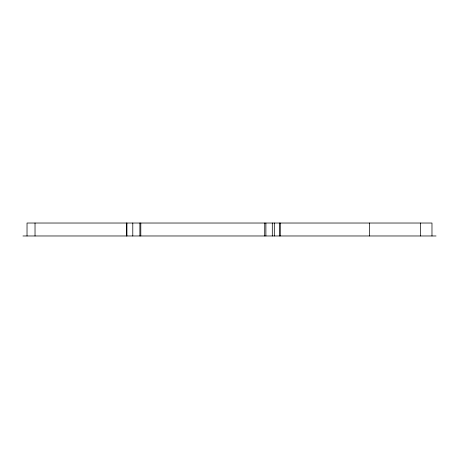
<?xml version="1.0" encoding="UTF-8"?>
<svg xmlns="http://www.w3.org/2000/svg" width="459" height="459" viewBox="0 0 459 459"><rect width="100%" height="100%" fill="white"/><g stroke="black" fill="none" stroke-linecap="round" stroke-linejoin="round"><path stroke-width="0.69" d="M22.956 235.972L436.044 235.972M431.976 235.972L431.976 223.028L27.035 223.028L27.024 235.972M420.484 223.028L420.484 235.972M369.461 223.028L369.461 235.972M280.07 223.028L280.07 235.972M279.864 223.028L279.864 235.972M274.316 223.028L274.316 235.972M272.302 223.028L272.302 235.972M265.893 223.028L265.893 235.972M264.751 223.028L264.705 235.972M140.798 223.028L140.798 235.972M139.897 223.028L139.897 235.972M132.789 223.028L132.789 235.972M126.919 223.028L126.919 235.972M126.523 223.028L126.523 235.972M35.027 223.028L35.027 235.972"/></g></svg>
